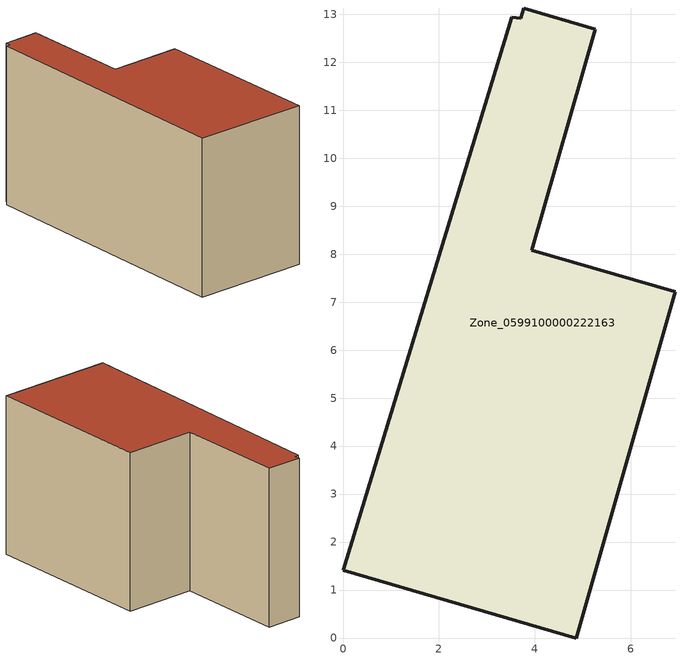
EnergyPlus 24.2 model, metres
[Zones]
Zone_0599100000222163
 floor ground (C_G): 3.77,13.13 5.26,12.69 3.93,8.08 6.93,7.21 4.86,0 0,1.41 3.52,12.94 3.7,12.92 z0
 wall outside (C_F): 0,1.41 4.86,0 6.93,7.21 3.93,8.08 5.26,12.69 3.77,13.13 3.7,12.92 3.52,12.94 0,1.41 z0:6.84
 roof outside (C_R): 5.26,12.69 3.77,13.13 3.7,12.92 3.52,12.94 0,1.41 4.86,0 6.93,7.21 3.93,8.08 z6.84
[BUILDING]
Pand.0599100000222163: North Axis=0; Terrain=City; Loads Convergence Tolerance Value=0.04; Temperature Convergence Tolerance Value=0.4; Solar Distribution=FullExterior; Maximum Number of Warmup Days=25; Minimum Number of Warmup Days=1
[Site:Location]
Rotterdam.The.Hague.AP_ZH_NLD Design_Conditions: Latitude=51.96; Longitude=4.45; Time Zone=1; Elevation=-4.5
[SITE:GROUNDTEMPERATURE:BUILDINGSURFACE]
18, 18, 18, 18, 18, 18, 18, 18, 18, 18, 18, 18
[MATERIAL] Thermal Absorptance=0.9; Solar Absorptance=0.7; Visible Absorptance=0.7
Name | Roughness | Thickness | Conductivity | Density | Specific Heat
G.TC.1946 | MediumSmooth | 0.15 | 1 | 540 | 1210
F.TC.1946 | Rough | 0.3 | 0.857143 | 1920 | 840
R.TC.1946 | MediumRough | 0.2 | 0.909091 | 1500 | 1000
[CONSTRUCTION]
C_G: G.TC.1946
C_F: F.TC.1946
C_R: R.TC.1946
[ZONE]
Zone_0599100000222163: Type=1; Multiplier=1; Ceiling Height=Autocalculate; Volume=Autocalculate; Floor Area=autocalculate; Part of Total Floor Area=Yes
[ZONEINFILTRATION:DESIGNFLOWRATE]
Infil_Zone_0599100000222163: Zone or ZoneList or Space or SpaceList=Zone_0599100000222163; Schedule=AlwaysOn; Design Flow Rate Calculation Method=Flow/Area; Flow Rate per Floor Area=0.003; Constant Term Coefficient=1; Temperature Term Coefficient=0; Velocity Term Coefficient=0; Velocity Squared Term Coefficient=0
[HVACTEMPLATE:ZONE:IDEALLOADSAIRSYSTEM]
Zone_0599100000222163: Maximum Heating Supply Air Temperature=50; Minimum Cooling Supply Air Temperature=13; Maximum Heating Supply Air Humidity Ratio=0.0156; Minimum Cooling Supply Air Humidity Ratio=0.0077; Heating Limit=NoLimit; Cooling Limit=NoLimit; Dehumidification Control Type=ConstantSensibleHeatRatio; Cooling Sensible Heat Ratio=0.7; Dehumidification Setpoint=60; Humidification Control Type=None; Humidification Setpoint=30; Outdoor Air Method=None; Outdoor Air Flow Rate per Person=0.00944; Outdoor Air Flow Rate per Zone Floor Area=0; Outdoor Air Flow Rate per Zone=0; Demand Controlled Ventilation Type=None; Outdoor Air Economizer Type=NoEconomizer; Heat Recovery Type=None; Sensible Heat Recovery Effectiveness=0.7; Latent Heat Recovery Effectiveness=0.65
[ZONECONTROL:THERMOSTAT]
ThermostatControl_Zone_0599100000222163: Zone or ZoneList=Zone_0599100000222163; Control Type Schedule=DualSetpointControlType; Control 1=Thermostat_Zone_0599100000222163; Temperature Difference Between Cutout And Setpoint=0
[THERMOSTATSETPOINT:DUALSETPOINT]
Thermostat_Zone_0599100000222163: Heating Setpoint Temperature Schedule=HeatingSetpoint_Zone_0599100000222163; Cooling Setpoint Temperature Schedule=CoolingSetpoint_Zone_0599100000222163
[SCHEDULE:COMPACT]
HeatingSetpoint_Zone_0599100000222163: Through: 12/31, For: AllDays, Until: 24:00, 21
CoolingSetpoint_Zone_0599100000222163: Through: 12/31, For: AllDays, Until: 24:00, 24
DualSetpointControlType: Through: 12/31, For: AllDays, Until: 24:00, 4
AlwaysOn: Through: 12/31, For: AllDays, Until: 24:00, 1
